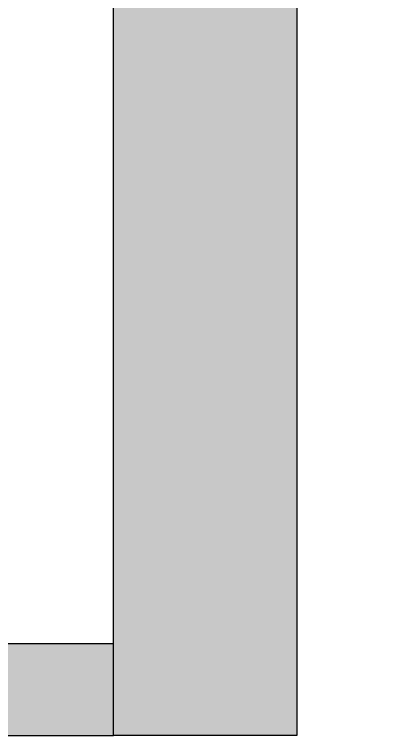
# Model space of a CAD drawing. Header units: millimetres. Extents: x 307301 to 459443, y -2888111 to -2805601.
# Drawn here: x 322942 to 323554, y -2813883 to -2812703 of the extents above; entities that cross this region are included whole.
import ezdxf

# ---------------------------------------------------------------- set-up
doc = ezdxf.new("R2010")
doc.units = ezdxf.units.MM
doc.header["$LTSCALE"] = 10
doc.header["$MEASUREMENT"] = 0
doc.layers.add('COL', color=2, linetype='Continuous')
doc.layers.add('WALL - PDA', color=1, linetype='Continuous')
doc.layers.add('COLUMN HATCH', color=252, linetype='Continuous', lineweight=5)
doc.layers.add('HATCH WALL', color=8, linetype='Continuous', lineweight=0)

# ---------------------------------------------------------------- blocks, each defined once
blk = doc.blocks.new('A$C9a3b0c70')
at = {"layer": 'COLUMN HATCH'}
h = blk.add_hatch(color=252, dxfattribs=at)
h.dxf.hatch_style = 1
h.paths.add_polyline_path([(18799.9, 26757.3), (18349.9, 26757.3), (18349.9, 25822.3), (18799.9, 25822.3)])
h.paths.add_polyline_path([(18649.9, 23942.3), (18349.9, 23942.3), (18349.9, 22692.3), (18649.9, 22692.3)])
h.paths.add_polyline_path([(18649.9, 21942.3), (18349.9, 21942.3), (18349.9, 19392.3), (18649.9, 19392.3)])
at = {"layer": 'COL'}
blk.add_lwpolyline([(18349.9, 21942.3), (18649.9, 21942.3), (18649.9, 19392.3), (18349.9, 19392.3)], close=True, dxfattribs=at)

msp = doc.modelspace()

# ---------------------------------------------------------------- hatches: boundary and pattern name
at = {"layer": 'HATCH WALL'}
msp.add_hatch(color=7, dxfattribs=at).paths.add_polyline_path([(323104.1, -2813732.9), (320354.1, -2813732.9), (320354.1, -2813882.9), (323104.1, -2813882.9)])

# ---------------------------------------------------------------- linework, layer by layer
at = {"layer": 'WALL - PDA', "elevation": 0}
msp.add_lwpolyline([(323104.1, -2813732.9), (320354.1, -2813732.9), (320354.1, -2813882.9), (323104.1, -2813882.9)], close=True, dxfattribs=at)

# ---------------------------------------------------------------- block references
msp.add_blockref('A$C9a3b0c70', (304754.2, -2833275.2))

doc.saveas('drawing.dxf')
